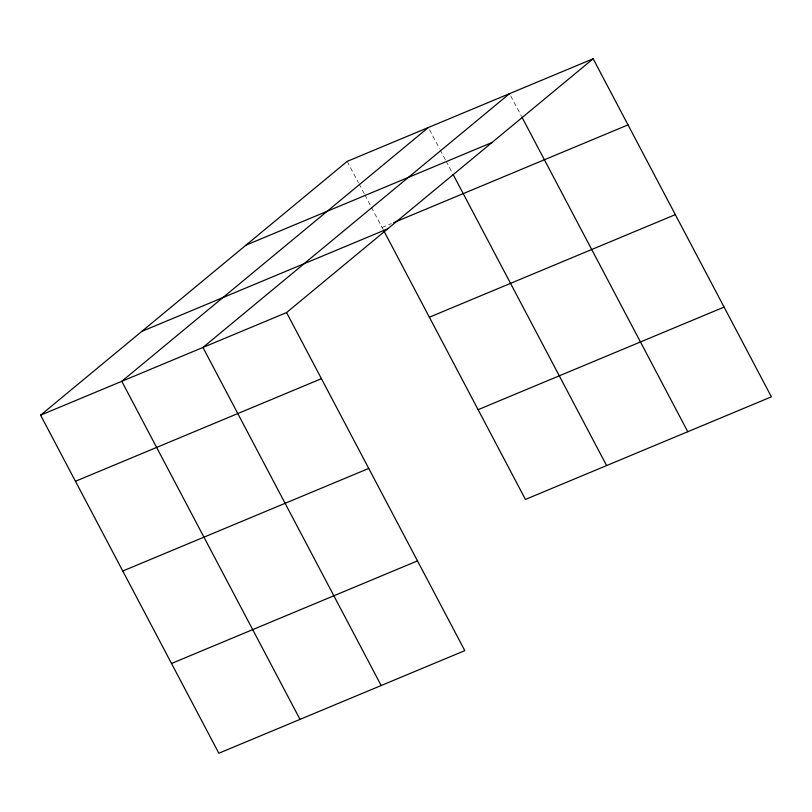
<?xml version="1.0" encoding="UTF-8"?>
<svg xmlns="http://www.w3.org/2000/svg" width="812" height="812" viewBox="0 0 812 812"><rect width="100%" height="100%" fill="white"/><g stroke="black" fill="none" stroke-linecap="round" stroke-linejoin="round"><path stroke-width="0.61" stroke-dasharray="4.06 3.04" d="M382.056 227.482L391.333 223.615M510.718 95.897L521.345 116.065M429.548 129.747L439.586 148.799M440.175 149.915L445.494 160.005M446.092 161.131L452.588 173.453M347.191 161.365L358.417 182.659M359.016 183.776L364.324 193.865M364.923 194.981L370.83 206.187M371.419 207.304L383.234 229.725"/><path stroke-width="1.22" d="M593.156 58.768L286.565 312.569L464.809 650.635L218.844 753.231L40.6 415.165L347.191 161.365L593.156 58.768L771.4 396.835L525.435 499.431L383.832 230.841M428.36 127.504L121.77 381.305L300.014 719.371M509.53 93.654L202.939 347.455L381.173 685.521M246.016 245.122L491.981 142.526M393.647 222.64L628.021 124.886M141.775 331.408L387.74 228.822M40.6 415.165L286.565 312.569M429.365 317.218L675.33 214.632M75.455 481.283L321.42 378.686M478.116 409.684L724.081 307.088M122.774 571.019L368.739 468.433M171.525 663.485L417.49 560.889M521.943 117.182L687.774 431.72M453.177 174.57L606.605 465.57"/></g></svg>
